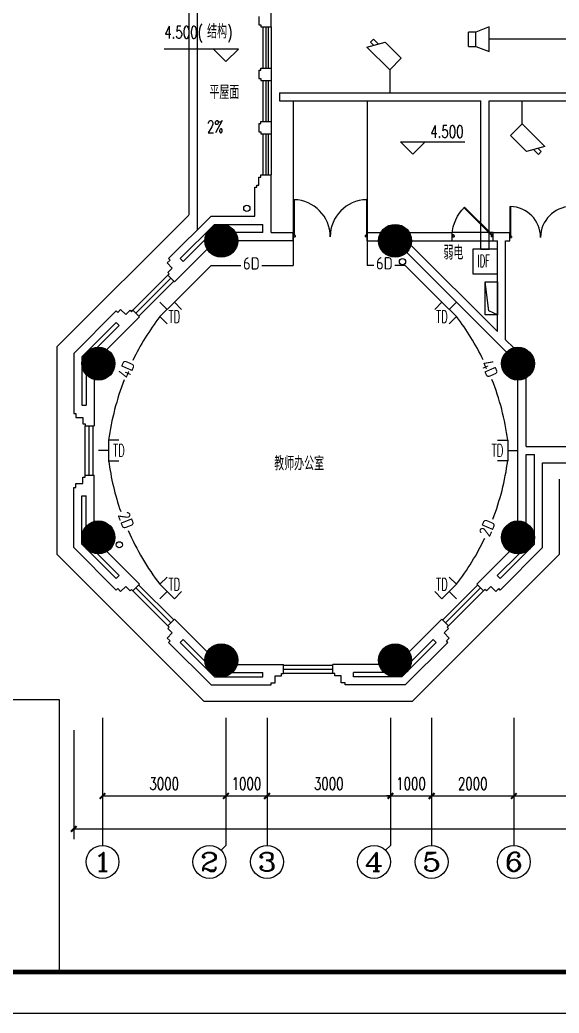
# Model space of a CAD drawing. Extents: x 190999 to 834799, y -200814 to 215286.
# Drawn here: x 204802 to 217912, y 71786 to 95940 of the extents above; entities that cross this region are included whole.
import ezdxf
from ezdxf.enums import TextEntityAlignment as Align

# ---------------------------------------------------------------- set-up
doc = ezdxf.new("R2010")
doc.units = 0
doc.header["$LTSCALE"] = 1000
doc.header["$MEASUREMENT"] = 0
for name, color, linetype in [('00-EQUIP', 3, 'Continuous'), ('00-SIG_TEXT', 7, 'Continuous'), ('00-WIRE-4', 6, 'Continuous'), ('A-墙线', 2, 'Continuous'), ('A-外包装修', 250, 'Continuous'), ('A-外窗', 145, 'Continuous'), ('A-门', 167, 'Continuous'), ('AXIS', 3, 'Continuous'), ('AXIS_TEXT', 7, 'Continuous'), ('COLUMN', 2, 'Continuous'), ('DIM_ELEV', 3, 'Continuous'), ('PUB_HATCH', 250, 'Continuous'), ('PUB_TEXT', 7, 'Continuous'), ('WALL', 4, 'Continuous'), ('图框', 189, 'Continuous'), ('屋面排水', 7, 'Continuous'), ('房间名称', 7, 'Continuous'), ('桥架', 1, 'Continuous'), ('电井开洞', 6, 'Continuous'), ('雨水管', 3, 'Continuous'), ('雨水管口', 1, 'Continuous')]:
    doc.layers.add(name, color=color, linetype=linetype)
doc.styles.add('-GBCBIGGBENOR', font='GBENOR.shx', dxfattribs={"bigfont": 'GBCBIG.shx'})
doc.styles.add('_COMPLEX', font='COMPLEX.shx', dxfattribs={"width": 0.5})
doc.styles.add('_TCH_AXIS', font='COMPLEX', dxfattribs={"bigfont": 'GBCBIG'})
doc.styles.add('_TCH_DIM', font='SIMPLEX', dxfattribs={"bigfont": 'GBCBIG'})
doc.styles.add('COMPLEX', font='COMPLEX')
doc.styles.add('DIM_FONT', font='SIMPLEX', dxfattribs={"width": 0.7, "bigfont": 'GBCBIG'})
doc.styles.get("Standard").update_dxf_attribs({"font": 'simhei.ttf'})
doc.dimstyles.new('DIMN', dxfattribs={"dimtxt": 300, "dimasz": 100, "dimexe": 250, "dimexo": 300, "dimgap": 150, "dimtad": 1, "dimdec": 0, "dimzin": 0, "dimdsep": 46, "dimtxsty": 'DIM_FONT', "dimblk": 'ARCHTICK', "dimcen": 0.09, "dimclrt": 7, "dimazin": 2, "dimtfac": 1, "dimtdec": 0, "dimtix": 1, "dimtmove": 2, "dimatfit": 3, "dimfxl": 0, "dimtolj": 1, "dimtzin": 0, "dimarcsym": 0})

# ---------------------------------------------------------------- blocks, each defined once
blk = doc.blocks.new('TJAD_TK_A0')
at = {"layer": '图框'}
blk.add_line((973, -441.7), (2162, -441.7), dxfattribs=at)
at = {"layer": '图框', "const_width": 1.2}
blk.add_lwpolyline([(2152, -431.7), (2152, 389.3), (998, 389.3), (998, -431.7)], close=True, dxfattribs=at)
blk = doc.blocks.new('m1800')
at = {"layer": 'A-墙线'}
for p, q in [((-900, -100), (-900, 100)), ((900, -100), (900, 100))]:
    blk.add_line(p, q, dxfattribs=at)
at = {"layer": 'A-门'}
for p, q in [((-900, 900), (-900, 0)), ((-900, 900), (-880, 900)), ((-880, 900), (-880, 50)), ((880, 900), (880, 50)), ((900, 900), (880, 900)), ((900, 900), (900, 0)), ((-900, 50), (-870, 50)), ((-900, 0), (-850, 0)), ((-870, 50), (-870, 30)), ((-870, 30), (-850, 30)), ((-850, 30), (-850, 0)), ((850, 30), (850, 0)), ((870, 30), (850, 30)), ((900, 0), (850, 0)), ((870, 50), (870, 30)), ((900, 50), (870, 50))]:
    blk.add_line(p, q, dxfattribs=at)
for centre, start, end in [((-900, 0), 0, 88.7267), ((900, 0), 91.2733, 180)]:
    blk.add_arc(centre, 900, start, end, dxfattribs=at)
blk = doc.blocks.new('bfm01')
at = {"layer": 'A-墙线'}
for p, q in [((-200, 0), (0, 0)), ((-200, -1000), (0, -1000))]:
    blk.add_line(p, q, dxfattribs=at)
at = {"layer": 'A-门'}
for p, q in [((-200, -1000), (-200, 0)), ((-100, 0), (-100, -50)), ((-70, -50), (-100, -50)), ((-50, -30), (-70, -30)), ((-70, -30), (-70, -50)), ((-64, -44), (-50, -30)), ((-64, -44), (603, -711)), ((-50, 0), (-50, -30)), ((-50, -30), (617, -697)), ((0, 0), (0, -1000)), ((-70, -950), (-100, -950)), ((-100, -1000), (-100, -950)), ((-70, -970), (-70, -950)), ((-50, -1000), (-100, -1000)), ((-50, -970), (-70, -970)), ((-50, -1000), (-50, -970))]:
    blk.add_line(p, q, dxfattribs=at)
blk.add_arc((-100, 0), 1000, 272.866, 315.8103, dxfattribs=at)
blk = doc.blocks.new('_ArchTick')
at = {"const_width": 0.5}
blk.add_lwpolyline([(-0.7, -0.7), (0.7, 0.7)], dxfattribs=at)
blk = doc.blocks.new('*D130')
at = {"layer": 'AXIS', "color": 0, "lineweight": -2}
for p, q in [((206812, 78667), (206812, 76817)), ((209811, 78667), (209811, 76817)), ((206812, 77067), (209811, 77067))]:
    blk.add_line(p, q, dxfattribs=at)
at = {"layer": 'Defpoints', "color": 0}
for p in [(206812, 78967), (209811, 78967), (209811, 77067)]:
    blk.add_point(p, dxfattribs=at)
at = {"layer": 'AXIS', "color": 0, "lineweight": -2, "xscale": 100, "yscale": 100, "zscale": 100, "rotation": 180}
blk.add_blockref('_ArchTick', (206812, 77067), dxfattribs=at)
at = {"layer": 'AXIS', "color": 0, "lineweight": -2, "xscale": 100, "yscale": 100, "zscale": 100}
blk.add_blockref('_ArchTick', (209811, 77067), dxfattribs=at)
at = {"layer": 'AXIS', "color": 7, "insert": (208311, 77367), "char_height": 300, "attachment_point": 5, "style": 'DIM_FONT'}
blk.add_mtext('\\A1;3000', dxfattribs=at)
blk = doc.blocks.new('*D131')
at = {"layer": 'AXIS', "color": 0, "lineweight": -2}
for p, q in [((209811, 78667), (209811, 76817)), ((210812, 78667), (210812, 76817)), ((209811, 77067), (210812, 77067))]:
    blk.add_line(p, q, dxfattribs=at)
at = {"layer": 'Defpoints', "color": 0}
for p in [(209811, 78967), (210812, 78967), (210812, 77067)]:
    blk.add_point(p, dxfattribs=at)
at = {"layer": 'AXIS', "color": 0, "lineweight": -2, "xscale": 100, "yscale": 100, "zscale": 100, "rotation": 180}
blk.add_blockref('_ArchTick', (209811, 77067), dxfattribs=at)
at = {"layer": 'AXIS', "color": 0, "lineweight": -2, "xscale": 100, "yscale": 100, "zscale": 100}
blk.add_blockref('_ArchTick', (210812, 77067), dxfattribs=at)
at = {"layer": 'AXIS', "color": 7, "insert": (210311, 77367), "char_height": 300, "attachment_point": 5, "style": 'DIM_FONT'}
blk.add_mtext('\\A1;1000', dxfattribs=at)
blk = doc.blocks.new('*D132')
at = {"layer": 'AXIS', "color": 0, "lineweight": -2}
for p, q in [((210812, 78667), (210812, 76817)), ((213812, 78667), (213812, 76817)), ((210812, 77067), (213812, 77067))]:
    blk.add_line(p, q, dxfattribs=at)
at = {"layer": 'Defpoints', "color": 0}
for p in [(210812, 78967), (213812, 78967), (213812, 77067)]:
    blk.add_point(p, dxfattribs=at)
at = {"layer": 'AXIS', "color": 0, "lineweight": -2, "xscale": 100, "yscale": 100, "zscale": 100, "rotation": 180}
blk.add_blockref('_ArchTick', (210812, 77067), dxfattribs=at)
at = {"layer": 'AXIS', "color": 0, "lineweight": -2, "xscale": 100, "yscale": 100, "zscale": 100}
blk.add_blockref('_ArchTick', (213812, 77067), dxfattribs=at)
at = {"layer": 'AXIS', "color": 7, "insert": (212312, 77367), "char_height": 300, "attachment_point": 5, "style": 'DIM_FONT'}
blk.add_mtext('\\A1;3000', dxfattribs=at)
blk = doc.blocks.new('*D133')
at = {"layer": 'AXIS', "color": 0, "lineweight": -2}
for p, q in [((213812, 78667), (213812, 76817)), ((214812, 78667), (214812, 76817)), ((213812, 77067), (213712, 77067)), ((213812, 77067), (214812, 77067)), ((214812, 77067), (214912, 77067))]:
    blk.add_line(p, q, dxfattribs=at)
at = {"layer": 'Defpoints', "color": 0}
for p in [(213812, 78967), (214812, 78967), (214812, 77067)]:
    blk.add_point(p, dxfattribs=at)
at = {"layer": 'AXIS', "color": 0, "lineweight": -2, "xscale": 100, "yscale": 100, "zscale": 100}
blk.add_blockref('_ArchTick', (213812, 77067), dxfattribs=at)
at = {"layer": 'AXIS', "color": 0, "lineweight": -2, "xscale": 100, "yscale": 100, "zscale": 100, "rotation": 180}
blk.add_blockref('_ArchTick', (214812, 77067), dxfattribs=at)
at = {"layer": 'AXIS', "color": 7, "insert": (214312, 77367), "char_height": 300, "attachment_point": 5, "style": 'DIM_FONT'}
blk.add_mtext('\\A1;1000', dxfattribs=at)
blk = doc.blocks.new('*D134')
at = {"layer": 'AXIS', "color": 0, "lineweight": -2}
for p, q in [((214812, 78667), (214812, 76817)), ((216812, 78667), (216812, 76817)), ((214812, 77067), (216812, 77067))]:
    blk.add_line(p, q, dxfattribs=at)
at = {"layer": 'Defpoints', "color": 0}
for p in [(214812, 78967), (216812, 78967), (216812, 77067)]:
    blk.add_point(p, dxfattribs=at)
at = {"layer": 'AXIS', "color": 0, "lineweight": -2, "xscale": 100, "yscale": 100, "zscale": 100, "rotation": 180}
blk.add_blockref('_ArchTick', (214812, 77067), dxfattribs=at)
at = {"layer": 'AXIS', "color": 0, "lineweight": -2, "xscale": 100, "yscale": 100, "zscale": 100}
blk.add_blockref('_ArchTick', (216812, 77067), dxfattribs=at)
at = {"layer": 'AXIS', "color": 7, "insert": (215812, 77367), "char_height": 300, "attachment_point": 5, "style": 'DIM_FONT'}
blk.add_mtext('\\A1;2000', dxfattribs=at)
blk = doc.blocks.new('*D135')
at = {"layer": 'AXIS', "color": 0, "lineweight": -2}
for p, q in [((216812, 78667), (216812, 76817)), ((220812, 78667), (220812, 76817)), ((216812, 77067), (220812, 77067))]:
    blk.add_line(p, q, dxfattribs=at)
at = {"layer": 'Defpoints', "color": 0}
for p in [(216812, 78967), (220812, 78967), (220812, 77067)]:
    blk.add_point(p, dxfattribs=at)
at = {"layer": 'AXIS', "color": 0, "lineweight": -2, "xscale": 100, "yscale": 100, "zscale": 100, "rotation": 180}
blk.add_blockref('_ArchTick', (216812, 77067), dxfattribs=at)
at = {"layer": 'AXIS', "color": 0, "lineweight": -2, "xscale": 100, "yscale": 100, "zscale": 100}
blk.add_blockref('_ArchTick', (220812, 77067), dxfattribs=at)
at = {"layer": 'AXIS', "color": 7, "insert": (218812, 77367), "char_height": 300, "attachment_point": 5, "style": 'DIM_FONT'}
blk.add_mtext('\\A1;4000', dxfattribs=at)
blk = doc.blocks.new('*D145')
at = {"layer": 'AXIS', "color": 0, "lineweight": -2}
for p, q in [((206112, 78667), (206112, 76017)), ((283362, 78667), (283362, 76017)), ((206112, 76267), (283362, 76267))]:
    blk.add_line(p, q, dxfattribs=at)
at = {"layer": 'Defpoints', "color": 0}
for p in [(206112, 78967), (283362, 78967), (283362, 76267)]:
    blk.add_point(p, dxfattribs=at)
at = {"layer": 'AXIS', "color": 0, "lineweight": -2, "xscale": 100, "yscale": 100, "zscale": 100, "rotation": 180}
blk.add_blockref('_ArchTick', (206112, 76267), dxfattribs=at)
at = {"layer": 'AXIS', "color": 0, "lineweight": -2, "xscale": 100, "yscale": 100, "zscale": 100}
blk.add_blockref('_ArchTick', (283362, 76267), dxfattribs=at)
at = {"layer": 'AXIS', "color": 7, "insert": (244737, 76567), "char_height": 300, "attachment_point": 5, "style": 'DIM_FONT'}
blk.add_mtext('\\A1;77250', dxfattribs=at)
blk = doc.blocks.new('_YZH')
blk.add_circle((0, 0), 0.5)
at = {"layer": 'PUB_HATCH', "const_width": 0.5}
blk.add_lwpolyline([(-0.25, 0, 1), (0.25, 0, 1)], format="xyb", close=True, dxfattribs=at)
blk = doc.blocks.new('_AXISO')
blk.add_circle((0, 0), 0.5)
at = {"layer": 'AXIS_TEXT', "style": 'COMPLEX', "width": 1.041667}
blk.add_attdef('A', text='', height=0.56, dxfattribs=at).set_placement((-0.25, -0.28), (0.25, -0.28), align=Align.FIT)
blk = doc.blocks.new('_LINKPT1')
at = {"color": 0}
blk.add_line((0, 0), (0, 0), dxfattribs=at)
blk = doc.blocks.new('IO37IMB6')
for p, q in [((-0.5, 0.499), (-0.5, 0.999)), ((0.5, 0.999), (0.5, 0.499)), ((0.5, 0.499), (-0.5, 0.499)), ((0, 0.5), (0, 0))]:
    blk.add_line(p, q)
at = {"xscale": 0.002, "yscale": 0.002, "zscale": 0.002}
for p in [(0, 1.384), (-0.5, 0.499), (0.5, 0.499), (0, 0)]:
    blk.add_blockref('_LINKPT1', p, dxfattribs=at)
at = {"style": '_COMPLEX', "width": 0.6, "flags": 8}
blk.add_attdef('$TEXT$', text='', height=0.6, dxfattribs=at).set_placement((0, 1), align=Align.MIDDLE_CENTER)
at = {"flags": 9}
blk.add_attdef('A', (0, 0), '', height=0.00002, dxfattribs=at)
blk = doc.blocks.new('OS28WV87')
for p, q in [((0.35, 0.35), (1, 0.6)), ((1, 0.6), (1, -0.6)), ((0, 0.35), (0, -0.35)), ((0, 0.35), (0.35, 0.35)), ((0.35, 0.35), (0.35, -0.35)), ((0.35, -0.35), (0, -0.35)), ((1, -0.6), (0.35, -0.35))]:
    blk.add_line(p, q)
at = {"xscale": 0.002, "yscale": 0.002, "zscale": 0.002}
for p in [(0, 0), (0.175, 0.35), (1, 0), (0.175, -0.35)]:
    blk.add_blockref('_LINKPT1', p, dxfattribs=at)
at = {"flags": 9}
blk.add_attdef('A', (0, 0), '', height=0.00002, dxfattribs=at)
blk = doc.blocks.new('_I71UQN')
for p, q in [((-0.837, 0.1), (-0.609, 0.1)), ((-0.837, -0.1), (-0.837, 0.1)), ((-0.78, 0.4), (-0.323, -0.4)), ((0.78, 0.4), (-0.78, 0.4)), ((0.78, 0.4), (0.78, -0.4)), ((-0.837, -0.1), (-0.494, -0.1)), ((0.78, -0.4), (-0.323, -0.4))]:
    blk.add_line(p, q)
at = {"xscale": 0.002, "yscale": 0.002, "zscale": 0.002}
for p in [(0, 0.4), (0.78, 0), (0, -0.4)]:
    blk.add_blockref('_LINKPT1', p, dxfattribs=at)
at = {"flags": 9}
blk.add_attdef('A', (0, 0), '', height=0.00002, dxfattribs=at)

msp = doc.modelspace()

# ---------------------------------------------------------------- linework, layer by layer
msp.add_lwpolyline([(193498.5, 72786.5), (205764, 72786.5), (205764, 79404), (193498.5, 79404)], close=True)
at = {"layer": '00-EQUIP'}
for points in [[(215811.6, 89767.4), (216411.6, 89767.4), (216411.6, 90367.4), (215811.6, 90367.4)], [(216111.6, 89567.4), (216411.6, 89567.4), (216411.6, 88767.4), (216111.6, 88767.4)]]:
    msp.add_lwpolyline(points, close=True, dxfattribs=at)
at = {"layer": '00-WIRE-4'}
for p, q in [((222727.8, 95467.4), (216211.6, 95467.4)), ((213792.6, 94721.3), (213792.6, 94167.4)), ((211447.2, 93967.4), (211447.2, 89967.3)), ((213247.2, 93967.4), (213247.2, 89970.1)), ((217012.1, 93413.4), (217012.1, 93967.4)), ((209449.5, 89967.3), (208558.6, 89076.4)), ((209449.5, 89967.3), (210176.1, 89967.3)), ((210685.3, 89967.3), (211447.2, 89967.3)), ((213409.6, 89970.1), (213247.2, 89970.1)), ((214170.9, 89970.1), (213918.8, 89970.1)), ((214170.9, 89970.1), (215064.7, 89076.4))]:
    msp.add_line(p, q, dxfattribs=at)
for centre, start, end in [((213240, 84875.9), 142.61919, 153.93196), ((210383.2, 84875.9), 26.18517, 37.38081), ((210383.2, 84875.9), 7.64205, 21.49265), ((213240, 84875.9), 158.62448, 172.35795), ((213240, 86061.2), 187.64205, 199.11569), ((210383.2, 86061.2), 339.09077, 352.35795), ((213240, 86061.2), 203.63982, 217.38081), ((210383.2, 86061.2), 322.61919, 334.56664)]:
    msp.add_arc(centre, 6336.4, start, end, dxfattribs=at)
at = {"layer": 'A-墙线'}
for p, q in [((210911.6, 95767.4), (210911.6, 97167.4)), ((210611.6, 96017.4), (210611.6, 95817.4)), ((210611.6, 95817.4), (210661.6, 95817.4)), ((210661.6, 95817.4), (210661.6, 95767.4)), ((210661.6, 95767.4), (210911.6, 95767.4)), ((210611.6, 94717.4), (210611.6, 94517.4)), ((210611.6, 94717.4), (210661.6, 94717.4)), ((210661.6, 94717.4), (210661.6, 94767.4)), ((210661.6, 94767.4), (210911.6, 94767.4)), ((210911.6, 94767.4), (210911.6, 94467.4)), ((210611.6, 94517.4), (210661.6, 94517.4)), ((210661.6, 94517.4), (210661.6, 94467.4)), ((210661.6, 94467.4), (210911.6, 94467.4)), ((210611.6, 93417.4), (210611.6, 93217.4)), ((210611.6, 93417.4), (210661.6, 93417.4)), ((210661.6, 93417.4), (210661.6, 93467.4)), ((210661.6, 93467.4), (210911.6, 93467.4)), ((210911.6, 93467.4), (210911.6, 93167.4)), ((210611.6, 93217.4), (210661.6, 93217.4)), ((210661.6, 93217.4), (210661.6, 93167.4)), ((210661.6, 93167.4), (210911.6, 93167.4)), ((210611.6, 92117.4), (210661.6, 92117.4)), ((210611.6, 91917.4), (210611.6, 92117.4)), ((210661.6, 92117.4), (210661.6, 92167.4)), ((210661.6, 92167.4), (210911.6, 92167.4)), ((210911.6, 90767.4), (210911.6, 92167.4)), ((210511.6, 91167.4), (210511.6, 91867.4)), ((210511.6, 91867.4), (210561.6, 91867.4)), ((210561.6, 91917.4), (210611.6, 91917.4)), ((210561.6, 91867.4), (210561.6, 91917.4)), ((209450.8, 91167.4), (208417.7, 90134.3)), ((209450.8, 91167.4), (210511.6, 91167.4)), ((209533.7, 90967.4), (208700.6, 90134.3)), ((209533.7, 90967.4), (210711.6, 90967.4)), ((210711.6, 90767.4), (210711.6, 90967.4)), ((209300.1, 90592.4), (208771.3, 90063.6)), ((210711.6, 90767.4), (210045.8, 90767.4)), ((210911.6, 90767.4), (211447.2, 90767.4)), ((211447.2, 90567.4), (211447.2, 90767.4)), ((213247.2, 90767.4), (213577.8, 90767.4)), ((214270.6, 90767.4), (215311.6, 90767.4)), ((215311.6, 90567.4), (215311.6, 90767.4)), ((216311.6, 90767.4), (216711.6, 90767.4)), ((216311.6, 90567.4), (216311.6, 90767.4)), ((216711.6, 90567.4), (216711.6, 90767.4)), ((209354.8, 90364.2), (208559.2, 89568.6)), ((211447.2, 90567.4), (210099.1, 90567.4)), ((213247.2, 90567.4), (213524.2, 90567.4)), ((214310.6, 90463.8), (216411.6, 88362.7)), ((214324.2, 90567.4), (215311.6, 90567.4)), ((216311.6, 90567.4), (216411.6, 90567.4)), ((216411.6, 88362.7), (216411.6, 90567.4)), ((216611.6, 88162.7), (216611.6, 90567.4)), ((216611.6, 90567.4), (216711.6, 90567.4)), ((208453.1, 90098.9), (208382.4, 90028.2)), ((208417.7, 90134.3), (208453.1, 90098.9)), ((208700.6, 90134.3), (208771.3, 90063.6)), ((214207, 90284.5), (216629.4, 87862.1)), ((208382.4, 90028.2), (208506.1, 89904.5)), ((208506.1, 89904.5), (208400.1, 89798.4)), ((208400.1, 89798.4), (208435.4, 89763)), ((208435.4, 89763), (208400.1, 89727.7)), ((208400.1, 89727.7), (208559.2, 89568.6)), ((207180.3, 88826.1), (207251, 88896.8)), ((207251, 88896.8), (207374.8, 88773.1)), ((206111.8, 87828.4), (207144.9, 88861.5)), ((206915, 87924.4), (207710.6, 88720.1)), ((207144.9, 88861.5), (207180.3, 88826.1)), ((207374.8, 88773.1), (207480.8, 88879.2)), ((207480.8, 88879.2), (207516.2, 88843.8)), ((207516.2, 88843.8), (207551.5, 88879.2)), ((207551.5, 88879.2), (207710.6, 88720.1)), ((206311.8, 87745.6), (207144.9, 88578.6)), ((206686.8, 87979.1), (207215.7, 88507.9)), ((207144.9, 88578.6), (207215.7, 88507.9)), ((216611.6, 88162.7), (216811.6, 87962.7)), ((206111.8, 87828.4), (206111.8, 86367.4)), ((206311.8, 87745.6), (206311.8, 86567.4)), ((206411.8, 87315.3), (206411.8, 86567.4)), ((206611.8, 87192.6), (206611.8, 86067.4)), ((217111.8, 85567.4), (217111.8, 87233.5)), ((216911.8, 83754.9), (216911.8, 87179.9)), ((206311.8, 86567.4), (206411.8, 86567.4)), ((206111.8, 86367.4), (206161.8, 86367.4)), ((206161.8, 86367.4), (206161.8, 86267.4)), ((206161.8, 86267.4), (206336.8, 86267.4)), ((206336.8, 86267.4), (206336.8, 86117.4)), ((206336.8, 86117.4), (206386.8, 86117.4)), ((206386.8, 86117.4), (206386.8, 86067.4)), ((206386.8, 86067.4), (206611.8, 86067.4)), ((217111.8, 85367.4), (217311.8, 85367.4)), ((217111.8, 83701.3), (217111.8, 85367.4)), ((217311.8, 83189.2), (217311.8, 85367.4)), ((217511.8, 83106.4), (217511.8, 85167.4)), ((206336.8, 84667.4), (206336.8, 84817.4)), ((206336.8, 84817.4), (206386.8, 84817.4)), ((206386.8, 84817.4), (206386.8, 84867.4)), ((206386.8, 84867.4), (206611.8, 84867.4)), ((206611.8, 83742.2), (206611.8, 84867.4)), ((206111.8, 83106.4), (206111.8, 84567.4)), ((206111.8, 84567.4), (206161.8, 84567.4)), ((206161.8, 84567.4), (206161.8, 84667.4)), ((206161.8, 84667.4), (206336.8, 84667.4)), ((206311.8, 83189.2), (206311.8, 84367.4)), ((206311.8, 84367.4), (206411.8, 84367.4)), ((206411.8, 83619.5), (206411.8, 84367.4)), ((206111.8, 83106.4), (207144.9, 82073.3)), ((206311.8, 83189.2), (207144.9, 82356.1)), ((217311.8, 83189.2), (216478.8, 82356.1)), ((217511.8, 83106.4), (216478.8, 82073.3)), ((206686.8, 82955.7), (207215.7, 82426.8)), ((206915, 83010.3), (207710.6, 82214.7)), ((216708.7, 83010.3), (215913.1, 82214.7)), ((216936.9, 82955.7), (216408, 82426.8)), ((207144.9, 82356.1), (207215.7, 82426.8)), ((216478.8, 82356.1), (216408, 82426.8)), ((207251, 82037.9), (207374.8, 82161.7)), ((207374.8, 82161.7), (207480.8, 82055.6)), ((207551.5, 82055.6), (207710.6, 82214.7)), ((216072.2, 82055.6), (215913.1, 82214.7)), ((216248.9, 82161.7), (216142.9, 82055.6)), ((216372.7, 82037.9), (216248.9, 82161.7)), ((207144.9, 82073.3), (207180.3, 82108.6)), ((207180.3, 82108.6), (207251, 82037.9)), ((207480.8, 82055.6), (207516.2, 82090.9)), ((207516.2, 82090.9), (207551.5, 82055.6)), ((216107.5, 82090.9), (216072.2, 82055.6)), ((216142.9, 82055.6), (216107.5, 82090.9)), ((216443.4, 82108.6), (216372.7, 82037.9)), ((216478.8, 82073.3), (216443.4, 82108.6)), ((208400.1, 81207.1), (208559.2, 81366.2)), ((208435.4, 81171.7), (208400.1, 81207.1)), ((208400.1, 81136.3), (208435.4, 81171.7)), ((209354.8, 80570.5), (208559.2, 81366.2)), ((214268.9, 80570.5), (215064.5, 81366.2)), ((215223.6, 81207.1), (215064.5, 81366.2)), ((215188.3, 81171.7), (215223.6, 81207.1)), ((215223.6, 81136.3), (215188.3, 81171.7)), ((208382.4, 80906.5), (208506.1, 81030.3)), ((208506.1, 81030.3), (208400.1, 81136.3)), ((215117.6, 81030.3), (215223.6, 81136.3)), ((215241.3, 80906.5), (215117.6, 81030.3)), ((208453.1, 80835.8), (208382.4, 80906.5)), ((208417.7, 80800.5), (208453.1, 80835.8)), ((209450.8, 79767.4), (208417.7, 80800.5)), ((208700.6, 80800.5), (208771.3, 80871.2)), ((209533.7, 79967.4), (208700.6, 80800.5)), ((209300.1, 80342.3), (208771.3, 80871.2)), ((214090, 79967.4), (214923.1, 80800.5)), ((214172.9, 79767.4), (215206, 80800.5)), ((214323.6, 80342.3), (214852.4, 80871.2)), ((214923.1, 80800.5), (214852.4, 80871.2)), ((215170.6, 80835.8), (215241.3, 80906.5)), ((215206, 80800.5), (215170.6, 80835.8)), ((210086.7, 80267.4), (211211.8, 80267.4)), ((211211.8, 80042.4), (211211.8, 80267.4)), ((213537, 80267.4), (212411.8, 80267.4)), ((212411.8, 80042.4), (212411.8, 80267.4)), ((209533.7, 79967.4), (210711.8, 79967.4)), ((209963.9, 80067.4), (210711.8, 80067.4)), ((210711.8, 79967.4), (210711.8, 80067.4)), ((211011.8, 79817.4), (211011.8, 79992.4)), ((211011.8, 79992.4), (211161.8, 79992.4)), ((211161.8, 79992.4), (211161.8, 80042.4)), ((211161.8, 80042.4), (211211.8, 80042.4)), ((212461.8, 80042.4), (212411.8, 80042.4)), ((212461.8, 79992.4), (212461.8, 80042.4)), ((212611.8, 79992.4), (212461.8, 79992.4)), ((212611.8, 79817.4), (212611.8, 79992.4)), ((213659.8, 80067.4), (212911.8, 80067.4)), ((212911.8, 79967.4), (212911.8, 80067.4)), ((214090, 79967.4), (212911.8, 79967.4)), ((209450.8, 79767.4), (210911.8, 79767.4)), ((210911.8, 79767.4), (210911.8, 79817.4)), ((210911.8, 79817.4), (211011.8, 79817.4)), ((212711.8, 79817.4), (212611.8, 79817.4)), ((212711.8, 79767.4), (212711.8, 79817.4)), ((214172.9, 79767.4), (212711.8, 79767.4))]:
    msp.add_line(p, q, dxfattribs=at)
at = {"layer": 'A-外包装修'}
for p, q in [((208911.6, 97767.4), (208911.6, 91196.5)), ((209111.6, 97567.4), (209111.6, 90830.8))]:
    msp.add_line(p, q, dxfattribs=at)
msp.add_lwpolyline([(217911.8, 84767.4), (217911.8, 82940.7), (214338.6, 79367.4), (209285.1, 79367.4), (205711.8, 82940.7), (205711.8, 87994.1), (208911.6, 91193.9)], dxfattribs=at)
at = {"layer": 'A-外窗'}
for p, q in [((210711.6, 95767.4), (210711.6, 94767.4)), ((210781.6, 95767.4), (210781.6, 94767.4)), ((210841.6, 95767.4), (210841.6, 94767.4)), ((210911.6, 95767.4), (210911.6, 94767.4)), ((210711.6, 94467.4), (210711.6, 93467.4)), ((210781.6, 94467.4), (210781.6, 93467.4)), ((210841.6, 94467.4), (210841.6, 93467.4)), ((210911.6, 94467.4), (210911.6, 93467.4)), ((210711.6, 93167.4), (210711.6, 92167.4)), ((210781.6, 93167.4), (210781.6, 92167.4)), ((210841.6, 93167.4), (210841.6, 92167.4)), ((210911.6, 93167.4), (210911.6, 92167.4)), ((207551.5, 88879.2), (208400.1, 89727.7)), ((207622.2, 88808.5), (208470.8, 89657)), ((207693, 88737.7), (208541.5, 89586.3)), ((206386.8, 84867.4), (206386.8, 86067.4)), ((206486.8, 84867.4), (206486.8, 86067.4)), ((206586.8, 84867.4), (206586.8, 86067.4)), ((207622.2, 82126.3), (208470.8, 81277.8)), ((207693, 82197), (208541.5, 81348.5)), ((215930.7, 82197), (215082.2, 81348.5)), ((216001.5, 82126.3), (215152.9, 81277.8)), ((207551.5, 82055.6), (208400.1, 81207.1)), ((216072.2, 82055.6), (215223.6, 81207.1)), ((212411.8, 80242.4), (211211.8, 80242.4)), ((212411.8, 80142.4), (211211.8, 80142.4)), ((212411.8, 80042.4), (211211.8, 80042.4))]:
    msp.add_line(p, q, dxfattribs=at)
at = {"layer": 'AXIS'}
for p, q in [((206811.6, 78967.4), (206811.6, 75863.7)), ((209811.2, 78967.4), (209811.2, 75863.7)), ((210811.6, 78967.4), (210811.6, 75863.7)), ((213812.1, 78967.4), (213812.1, 75863.7)), ((214811.6, 78967.4), (214811.6, 75863.7)), ((216811.6, 78967.4), (216811.6, 75863.7)), ((209694, 75746.5), (209811.2, 75863.7)), ((213694.9, 75746.5), (213812.1, 75863.7))]:
    msp.add_line(p, q, dxfattribs=at)
at = {"layer": 'DIM_ELEV'}
for p, q in [((210113.5, 95227.9), (208313.5, 95227.9)), ((209813.5, 94927.9), (209513.5, 95227.9)), ((209813.5, 94927.9), (210113.5, 95227.9)), ((214354.5, 92670), (214054.5, 92970)), ((214054.5, 92970), (215619.5, 92970)), ((214354.5, 92670), (214654.5, 92970))]:
    msp.add_line(p, q, dxfattribs=at)
at = {"layer": 'WALL'}
for p, q in [((217111.8, 85567.4), (218111.6, 85567.4)), ((217511.8, 85167.4), (218111.6, 85167.4))]:
    msp.add_line(p, q, dxfattribs=at)
at = {"layer": '屋面排水'}
msp.add_lwpolyline([(209637.4, 93006.6, 0, 0, 0), (209878, 92530.8, 80, 0, 0), (210013.4, 92263, 0, 0, 0)], format="xyseb", dxfattribs=at)
at = {"layer": '桥架'}
for p, q in [((211111.6, 94167.4), (283811.6, 94167.4)), ((211111.6, 94167.4), (211111.6, 93967.4)), ((211111.6, 93967.4), (216011.6, 93967.4)), ((216011.6, 90367.4), (216011.6, 93967.4)), ((216211.6, 93967.4), (283811.6, 93967.4)), ((216211.6, 90367.4), (216211.6, 93967.4)), ((216011.6, 90367.4), (216211.6, 90367.4))]:
    msp.add_line(p, q, dxfattribs=at)
at = {"layer": '电井开洞', "color": 4}
msp.add_lwpolyline([(216411.6, 88767.4), (216111.6, 88767.4), (216111.6, 89567.4), (216411.6, 89567.4)], close=True, dxfattribs=at)
at = {"layer": '电井开洞'}
msp.add_lwpolyline([(216411.6, 88767.4), (216206.3, 88865.9), (216111.6, 89567.4)], dxfattribs=at)
at = {"layer": '雨水管'}
for centre in [(214104.6, 90060.3), (207218.9, 83174.6)]:
    msp.add_circle(centre, 75, dxfattribs=at)
at = {"layer": '雨水管口'}
msp.add_circle((210320, 91357.2), 75, dxfattribs=at)

# ---------------------------------------------------------------- block references
at = {"layer": '00-EQUIP', "yscale": 500, "zscale": 500}
for name, p, xscale, rotation in [('OS28WV87', (215711.6, 95467.4), -500, 180), ('_I71UQN', (213658.2, 95138.5), -499.9999999999999, 134.9999999999999), ('_I71UQN', (217146.5, 92996.2), -499.9999999999999, 314.9999999999998)]:
    msp.add_blockref(name, p, dxfattribs=dict(at, xscale=xscale, rotation=rotation))
at = {"layer": '00-EQUIP'}
ref = msp.add_blockref('IO37IMB6', (208205.4, 89076), dxfattribs=dict(at, xscale=500, yscale=500, zscale=500, rotation=225))
ref.add_attrib('$TEXT$', 'TD', dxfattribs={"layer": '0', "height": 300, "style": '_COMPLEX', "width": 0.6, "flags": 8}).set_placement((208558.9, 88722.5), align=Align.MIDDLE_CENTER)
ref = msp.add_blockref('IO37IMB6', (215417.9, 89076), dxfattribs=dict(at, xscale=-499.9999999999999, yscale=500, zscale=500, rotation=134.9999999999999))
ref.add_attrib('$TEXT$', 'TD', dxfattribs={"layer": '0', "height": 300, "style": '_COMPLEX', "width": 0.6, "flags": 8}).set_placement((215064.3, 88722.5), align=Align.MIDDLE_CENTER)
ref = msp.add_blockref('IO37IMB6', (206710.4, 85468.6), dxfattribs=dict(at, xscale=-500, yscale=500, zscale=500, rotation=270))
ref.add_attrib('$TEXT$', 'TD', dxfattribs={"layer": '0', "height": 300, "style": '_COMPLEX', "width": 0.6, "flags": 8}).set_placement((207210.4, 85468.6), align=Align.MIDDLE_CENTER)
ref = msp.add_blockref('IO37IMB6', (216912.8, 85468.6), dxfattribs=dict(at, xscale=500, yscale=500, zscale=500, rotation=90))
ref.add_attrib('$TEXT$', 'TD', dxfattribs={"layer": '0', "height": 300, "style": '_COMPLEX', "width": 0.6, "flags": 8}).set_placement((216412.8, 85468.6), align=Align.MIDDLE_CENTER)
ref = msp.add_blockref('IO37IMB6', (208205.4, 81861.1), dxfattribs=dict(at, xscale=-499.9999999999999, yscale=500, zscale=500, rotation=315))
ref.add_attrib('$TEXT$', 'TD', dxfattribs={"layer": '0', "height": 300, "style": '_COMPLEX', "width": 0.6, "flags": 8}).set_placement((208558.9, 82214.7), align=Align.MIDDLE_CENTER)
ref = msp.add_blockref('IO37IMB6', (215417.9, 81861.1), dxfattribs=dict(at, xscale=500, yscale=500, zscale=500, rotation=45.00000000000009))
ref.add_attrib('$TEXT$', 'TD', dxfattribs={"layer": '0', "height": 300, "style": '_COMPLEX', "width": 0.6, "flags": 8}).set_placement((215064.3, 82214.7), align=Align.MIDDLE_CENTER)
at = {"layer": 'A-门'}
msp.add_blockref('m1800', (212347.2, 90667.4), dxfattribs=at)
msp.add_blockref('m1800', (212347.2, 90667.4), dxfattribs=at)
at = {"layer": 'A-门', "xscale": -1, "rotation": 270}
msp.add_blockref('bfm01', (216311.6, 90767.4), dxfattribs=at)
at = {"layer": 'A-门', "xscale": 0.8333333332557231, "yscale": 0.8333333332557231, "zscale": 0.8333333333333334}
msp.add_blockref('m1800', (217461.6, 90650.7), dxfattribs=at)
at = {"layer": 'AXIS'}
ref = msp.add_blockref('_AXISO', (206811.6, 75463.7), dxfattribs=dict(at, xscale=800, yscale=800, zscale=800))
ref.add_attrib('A', '1', dxfattribs={"layer": 'AXIS_TEXT', "height": 452.5, "style": '_TCH_AXIS', "width": 2.333333}).set_placement((206585.4, 75237.4), (207037.9, 75237.4), align=Align.FIT)
ref = msp.add_blockref('_AXISO', (209411.2, 75463.7), dxfattribs=dict(at, xscale=800, yscale=800, zscale=800))
ref.add_attrib('A', '2', dxfattribs={"layer": 'AXIS_TEXT', "height": 452.5, "style": '_TCH_AXIS', "width": 1.5}).set_placement((209184.9, 75237.4), (209637.5, 75237.4), align=Align.FIT)
ref = msp.add_blockref('_AXISO', (210811.6, 75463.7), dxfattribs=dict(at, xscale=800, yscale=800, zscale=800))
ref.add_attrib('A', '3', dxfattribs={"layer": 'AXIS_TEXT', "height": 452.5, "style": '_TCH_AXIS', "width": 1.5}).set_placement((210585.3, 75237.4), (211037.9, 75237.4), align=Align.FIT)
ref = msp.add_blockref('_AXISO', (213412.1, 75463.7), dxfattribs=dict(at, xscale=800, yscale=800, zscale=800))
ref.add_attrib('A', '4', dxfattribs={"layer": 'AXIS_TEXT', "height": 452.5, "style": '_TCH_AXIS', "width": 1.3125}).set_placement((213185.8, 75237.4), (213638.3, 75237.4), align=Align.FIT)
ref = msp.add_blockref('_AXISO', (214811.6, 75463.7), dxfattribs=dict(at, xscale=800, yscale=800, zscale=800))
ref.add_attrib('A', '5', dxfattribs={"layer": 'AXIS_TEXT', "height": 452.5, "style": '_TCH_AXIS', "width": 1.5}).set_placement((214585.3, 75237.4), (215037.9, 75237.4), align=Align.FIT)
ref = msp.add_blockref('_AXISO', (216811.6, 75463.7), dxfattribs=dict(at, xscale=800, yscale=800, zscale=800))
ref.add_attrib('A', '6', dxfattribs={"layer": 'AXIS_TEXT', "height": 452.5, "style": '_TCH_AXIS', "width": 1.5}).set_placement((216585.4, 75237.4), (217037.9, 75237.4), align=Align.FIT)
at = {"layer": 'COLUMN', "xscale": 800, "yscale": 800, "zscale": 800}
for p in [(209699.4, 90567.4), (213924.3, 90567.4), (206711.8, 87579.9), (216911.8, 87579.9), (206711.8, 83354.9), (216911.8, 83354.9), (209699.4, 80367.4), (213924.3, 80367.4)]:
    msp.add_blockref('_YZH', p, dxfattribs=at)
at = {"layer": '图框', "xscale": 100, "yscale": 100, "zscale": 100}
msp.add_blockref('TJAD_TK_A0', (93698.6, 115956.8), dxfattribs=at)

# ---------------------------------------------------------------- texts
at = {"layer": '00-EQUIP', "style": '_COMPLEX', "width": 0.5}
msp.add_text('IDF', height=300, dxfattribs=at).set_placement((215927.8, 89929.2))
at = {"layer": '00-SIG_TEXT', "style": '-GBCBIGGBENOR'}
for p in [(210430.7, 90017.3), (213664.2, 90020.1)]:
    msp.add_text('6D', height=300, dxfattribs=at).set_placement(p, align=Align.MIDDLE_CENTER)
for s, rotation, p in [('4D', 66.27822, (207393.2, 87445.2)), ('4D', 293.83891, (216224.8, 87457.1)), ('2D', 291.37776, (207386.2, 83769.7)), ('2D', 66.8287, (216162.5, 83587.6))]:
    msp.add_text(s, height=300, rotation=rotation, dxfattribs=at).set_placement(p, align=Align.MIDDLE_CENTER)
at = {"layer": 'PUB_TEXT', "style": '_TCH_DIM', "width": 0.705882}
for s, p in [('4.500(', (208313.5, 95488.6)), (')', (209845, 95488.6)), ('2%', (209352.8, 93193.8)), ('4.500', (214779.5, 93074.9))]:
    msp.add_text(s, height=297.5, dxfattribs=at).set_placement(p)
at = {"layer": 'PUB_TEXT', "style": '_TCH_DIM'}
msp.add_text('结构', height=337.59, dxfattribs=at).set_placement((209353.5, 95488.6))
at = {"layer": '房间名称', "style": '_TCH_DIM'}
for s, p in [('平屋面', (209409.1, 94013.4)), ('弱电', (215099, 90110.5)), ('教师办公室', (210983.7, 84985))]:
    msp.add_text(s, height=337.59, dxfattribs=at).set_placement(p)

# ---------------------------------------------------------------- dimensions: what is measured, and where the dimension line sits
at = {"layer": 'AXIS'}
for p1, p2, distance, picture, middle in [((206111.8, 78967.4), (283361.6, 78967.4), -2700, '*D145', (244736.7, 76567.4)), ((206811.6, 78967.4), (209811.2, 78967.4), -1900, '*D130', (208311.4, 77367.4)), ((209811.2, 78967.4), (210811.6, 78967.4), -1900, '*D131', (210311.4, 77367.4)), ((210811.6241, 78967.3724), (213812.0708, 78967.3724), -1900, '*D132', (212311.8474, 77367.3724)), ((213812.0708, 78967.3724), (214811.6241, 78967.3724), -1900, '*D133', (214311.8474, 77367.3724)), ((214811.6, 78967.4), (216811.6, 78967.4), -1900, '*D134', (215811.6, 77367.4)), ((216811.6, 78967.4), (220811.6, 78967.4), -1900, '*D135', (218811.6, 77367.4))]:
    dim = msp.add_aligned_dim(p1=p1, p2=p2, distance=distance, dimstyle='DIMN', dxfattribs=at)
    dim.commit()
    dim.dimension.update_dxf_attribs({"geometry": picture, "text_midpoint": middle})

doc.saveas('drawing.dxf')
